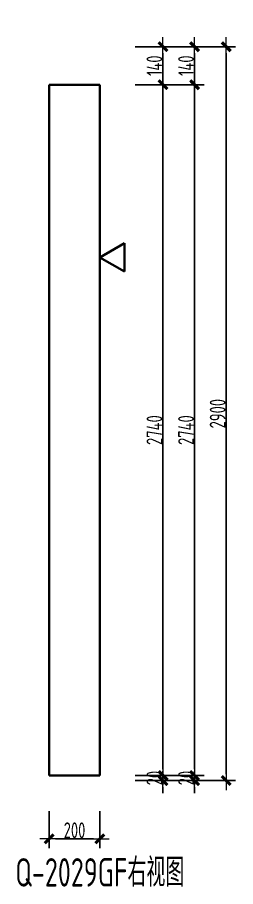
# Model space of a CAD drawing. Extents: x -85320 to 1679916, y -1321939 to 627.
# Drawn here: x 1285024 to 1288479, y -1170010 to -1156270 of the extents above; entities that cross this region are included whole.
import ezdxf
from ezdxf.enums import TextEntityAlignment as Align

# ---------------------------------------------------------------- set-up
doc = ezdxf.new("R2010")
doc.units = 0
doc.header["$LTSCALE"] = 1000
for name, color, linetype, lineweight in [('预制墙图名', 7, 'Continuous', 18), ('预制墙墙身水平筋', 130, 'Continuous', 18), ('预制墙墙身纵向受力筋', 1, 'Continuous', 18), ('预制墙详图标注', 3, 'Continuous', 18), ('预制墙详图轮廓', 3, 'Continuous', 35)]:
    doc.layers.add(name, color=color, linetype=linetype, lineweight=lineweight)
doc.styles.add('样式 1', font='yjkeng.shx', dxfattribs={"width": 0.7, "bigfont": 'yjkchn.shx'})
doc.styles.add('样式 2', font='yjkeng.shx', dxfattribs={"width": 0.7, "bigfont": 'yjkchn.shx'})
doc.dimstyles.new('盈建科结构', dxfattribs={"dimscale": 100, "dimtxt": 2.5, "dimasz": 1, "dimexe": 1.5, "dimexo": 0.625, "dimgap": 0.1, "dimtad": 1, "dimdec": 0, "dimrnd": 1, "dimzin": 0, "dimdsep": 46, "dimtxsty": '样式 1', "dimblk": '_yjkbk', "dimblk1": 'ARCHTICK', "dimblk2": 'ARCHTICK', "dimcen": 0.09, "dimadec": 0, "dimazin": 0, "dimtfac": 1, "dimtdec": 4, "dimtix": 1, "dimtmove": 2, "dimatfit": 3, "dimfxl": 1, "dimtolj": 1, "dimtzin": 0, "dimarcsym": 0})

# ---------------------------------------------------------------- blocks, each defined once
blk = doc.blocks.new('_yjkbk')
blk.add_line((-1, 0), (1.5, 0))
blk.add_lwpolyline([(-0.7, -0.7, 0.5, 0.5, 0), (0.7, 0.7, 0.5, 0.5, 0)], format="xyseb")
blk = doc.blocks.new('*D4733')
at = {"layer": 'Defpoints', "color": 0, "transparency": 16777216}
for p in [(1285529, -1168754), (1286329, -1168754), (1285529, -1169254)]:
    blk.add_point(p, dxfattribs=at)
at = {"layer": '预制墙详图标注', "color": 0, "lineweight": -2, "transparency": 16777216}
for p, q in [((1285529, -1168817), (1285529, -1169404)), ((1286329, -1168817), (1286329, -1169404)), ((1286229, -1169254), (1285629, -1169254))]:
    blk.add_line(p, q, dxfattribs=at)
at = {"layer": '预制墙详图标注', "color": 0, "lineweight": -2, "transparency": 16777216, "xscale": 100, "yscale": 100, "zscale": 100, "rotation": 180}
blk.add_blockref('_yjkbk', (1285529, -1169254), dxfattribs=at)
at = {"layer": '预制墙详图标注', "color": 0, "lineweight": -2, "transparency": 16777216, "xscale": 100, "yscale": 100, "zscale": 100}
blk.add_blockref('_yjkbk', (1286329, -1169254), dxfattribs=at)
at = {"layer": '预制墙详图标注', "color": 0, "transparency": 16777216, "insert": (1285929, -1169244), "char_height": 250, "attachment_point": 8, "style": '样式 1'}
blk.add_mtext('\\A1;200', dxfattribs=at)
blk = doc.blocks.new('_ArchTick')
at = {"color": 0, "linetype": 'ByBlock', "const_width": 0.4}
blk.add_lwpolyline([(-0.5, -0.5), (0.5, 0.5)], dxfattribs=at)
blk = doc.blocks.new('*D4734')
at = {"layer": 'Defpoints', "color": 0, "transparency": 16777216}
for p in [(1286829, -1168254), (1287329, -1168254), (1286829, -1168334)]:
    blk.add_point(p, dxfattribs=at)
at = {"layer": '预制墙详图标注', "color": 0, "lineweight": -2, "transparency": 16777216}
for p, q in [((1287329, -1168154), (1287329, -1168054)), ((1286891, -1168254), (1287479, -1168254)), ((1287329, -1168334), (1287329, -1168254)), ((1286891, -1168334), (1287479, -1168334)), ((1287329, -1168434), (1287329, -1168534))]:
    blk.add_line(p, q, dxfattribs=at)
at = {"layer": '预制墙详图标注', "color": 0, "lineweight": -2, "transparency": 16777216, "xscale": 100, "yscale": 100, "zscale": 100}
for p, rotation in [((1287329, -1168254), 270), ((1287329, -1168334), 90)]:
    blk.add_blockref('_yjkbk', p, dxfattribs=dict(at, rotation=rotation))
at = {"layer": '预制墙详图标注', "color": 0, "transparency": 16777216, "insert": (1287319, -1168294), "char_height": 250, "attachment_point": 8, "rotation": 90, "style": '样式 1'}
blk.add_mtext('\\A1;20', dxfattribs=at)
blk = doc.blocks.new('*D4735')
at = {"layer": 'Defpoints', "color": 0, "transparency": 16777216}
for p in [(1287329, -1168254), (1287829, -1168254), (1287329, -1168334)]:
    blk.add_point(p, dxfattribs=at)
at = {"layer": '预制墙详图标注', "color": 0, "lineweight": -2, "transparency": 16777216}
for p, q in [((1287829, -1168154), (1287829, -1168054)), ((1287391, -1168254), (1287979, -1168254)), ((1287829, -1168334), (1287829, -1168254)), ((1287391, -1168334), (1287979, -1168334)), ((1287829, -1168434), (1287829, -1168534))]:
    blk.add_line(p, q, dxfattribs=at)
at = {"layer": '预制墙详图标注', "color": 0, "lineweight": -2, "transparency": 16777216, "xscale": 100, "yscale": 100, "zscale": 100}
for p, rotation in [((1287829, -1168254), 270), ((1287829, -1168334), 90)]:
    blk.add_blockref('_yjkbk', p, dxfattribs=dict(at, rotation=rotation))
at = {"layer": '预制墙详图标注', "color": 0, "transparency": 16777216, "insert": (1287819, -1168294), "char_height": 250, "attachment_point": 8, "rotation": 90, "style": '样式 1'}
blk.add_mtext('\\A1;20', dxfattribs=at)
blk = doc.blocks.new('*D4736')
at = {"layer": 'Defpoints', "color": 0, "transparency": 16777216}
for p in [(1287829, -1156734), (1288329, -1156734), (1287829, -1168334)]:
    blk.add_point(p, dxfattribs=at)
at = {"layer": '预制墙详图标注', "color": 0, "lineweight": -2, "transparency": 16777216}
for p, q in [((1287891, -1156734), (1288479, -1156734)), ((1288329, -1168234), (1288329, -1156834)), ((1287891, -1168334), (1288479, -1168334))]:
    blk.add_line(p, q, dxfattribs=at)
at = {"layer": '预制墙详图标注', "color": 0, "lineweight": -2, "transparency": 16777216, "xscale": 100, "yscale": 100, "zscale": 100}
for p, rotation in [((1288329, -1156734), 90), ((1288329, -1168334), 270)]:
    blk.add_blockref('_yjkbk', p, dxfattribs=dict(at, rotation=rotation))
at = {"layer": '预制墙详图标注', "color": 0, "transparency": 16777216, "insert": (1288319, -1162534), "char_height": 250, "attachment_point": 8, "rotation": 90, "style": '样式 1'}
blk.add_mtext('\\A1;2900', dxfattribs=at)
blk = doc.blocks.new('*D4761')
at = {"layer": 'Defpoints', "color": 0, "transparency": 16777216}
for p in [(1286829, -1157334), (1287329, -1157334), (1286829, -1168254)]:
    blk.add_point(p, dxfattribs=at)
at = {"layer": '预制墙详图标注', "color": 0, "lineweight": -2, "transparency": 16777216}
for p, q in [((1286891, -1157334), (1287479, -1157334)), ((1287329, -1168154), (1287329, -1157434)), ((1286891, -1168254), (1287479, -1168254))]:
    blk.add_line(p, q, dxfattribs=at)
at = {"layer": '预制墙详图标注', "color": 0, "lineweight": -2, "transparency": 16777216, "xscale": 100, "yscale": 100, "zscale": 100}
for p, rotation in [((1287329, -1157334), 90), ((1287329, -1168254), 270)]:
    blk.add_blockref('_yjkbk', p, dxfattribs=dict(at, rotation=rotation))
at = {"layer": '预制墙详图标注', "color": 0, "transparency": 16777216, "insert": (1287319, -1162794), "char_height": 250, "attachment_point": 8, "rotation": 90, "style": '样式 1'}
blk.add_mtext('\\A1;2740', dxfattribs=at)
blk = doc.blocks.new('*D4762')
at = {"layer": 'Defpoints', "color": 0, "transparency": 16777216}
for p in [(1286829, -1156734), (1287329, -1156734), (1286829, -1157334)]:
    blk.add_point(p, dxfattribs=at)
at = {"layer": '预制墙详图标注', "color": 0, "lineweight": -2, "transparency": 16777216}
for p, q in [((1286891, -1156734), (1287479, -1156734)), ((1287329, -1157234), (1287329, -1156834)), ((1286891, -1157334), (1287479, -1157334))]:
    blk.add_line(p, q, dxfattribs=at)
at = {"layer": '预制墙详图标注', "color": 0, "lineweight": -2, "transparency": 16777216, "xscale": 100, "yscale": 100, "zscale": 100}
for p, rotation in [((1287329, -1156734), 90), ((1287329, -1157334), 270)]:
    blk.add_blockref('_yjkbk', p, dxfattribs=dict(at, rotation=rotation))
at = {"layer": '预制墙详图标注', "color": 0, "transparency": 16777216, "insert": (1287319, -1157034), "char_height": 250, "attachment_point": 8, "rotation": 90, "style": '样式 1'}
blk.add_mtext('\\A1;140', dxfattribs=at)
blk = doc.blocks.new('*D4763')
at = {"layer": 'Defpoints', "color": 0, "transparency": 16777216}
for p in [(1287329, -1157334), (1287829, -1157334), (1287329, -1168254)]:
    blk.add_point(p, dxfattribs=at)
at = {"layer": '预制墙详图标注', "color": 0, "lineweight": -2, "transparency": 16777216}
for p, q in [((1287391, -1157334), (1287979, -1157334)), ((1287829, -1168154), (1287829, -1157434)), ((1287391, -1168254), (1287979, -1168254))]:
    blk.add_line(p, q, dxfattribs=at)
at = {"layer": '预制墙详图标注', "color": 0, "lineweight": -2, "transparency": 16777216, "xscale": 100, "yscale": 100, "zscale": 100}
for p, rotation in [((1287829, -1157334), 90), ((1287829, -1168254), 270)]:
    blk.add_blockref('_yjkbk', p, dxfattribs=dict(at, rotation=rotation))
at = {"layer": '预制墙详图标注', "color": 0, "transparency": 16777216, "insert": (1287819, -1162794), "char_height": 250, "attachment_point": 8, "rotation": 90, "style": '样式 1'}
blk.add_mtext('\\A1;2740', dxfattribs=at)
blk = doc.blocks.new('*D4764')
at = {"layer": 'Defpoints', "color": 0, "transparency": 16777216}
for p in [(1287329, -1156734), (1287829, -1156734), (1287329, -1157334)]:
    blk.add_point(p, dxfattribs=at)
at = {"layer": '预制墙详图标注', "color": 0, "lineweight": -2, "transparency": 16777216}
for p, q in [((1287391, -1156734), (1287979, -1156734)), ((1287829, -1157234), (1287829, -1156834)), ((1287391, -1157334), (1287979, -1157334))]:
    blk.add_line(p, q, dxfattribs=at)
at = {"layer": '预制墙详图标注', "color": 0, "lineweight": -2, "transparency": 16777216, "xscale": 100, "yscale": 100, "zscale": 100}
for p, rotation in [((1287829, -1156734), 90), ((1287829, -1157334), 270)]:
    blk.add_blockref('_yjkbk', p, dxfattribs=dict(at, rotation=rotation))
at = {"layer": '预制墙详图标注', "color": 0, "transparency": 16777216, "insert": (1287819, -1157034), "char_height": 250, "attachment_point": 8, "rotation": 90, "style": '样式 1'}
blk.add_mtext('\\A1;140', dxfattribs=at)

msp = doc.modelspace()

# ---------------------------------------------------------------- linework, layer by layer
at = {"layer": '预制墙墙身水平筋', "lineweight": 18, "const_width": 0.18}
for points in [[(1285890.451, -1157454.354), (1285640.734, -1157454.354), (1285640.734, -1157494.354), (1285890.451, -1157494.354), (1285890.451, -1157454.354), (1285640.734, -1157454.354), (1285640.734, -1157494.354), (1285890.451, -1157494.354)], [(1285967.018, -1157494.354), (1286216.734, -1157494.354), (1286216.734, -1157454.354), (1285967.018, -1157454.354), (1285967.018, -1157494.354), (1286216.734, -1157494.354), (1286216.734, -1157454.354), (1285967.018, -1157454.354)], [(1285890.451, -1158274.354), (1285640.734, -1158274.354), (1285640.734, -1158314.354), (1285890.451, -1158314.354), (1285890.451, -1158274.354), (1285640.734, -1158274.354), (1285640.734, -1158314.354), (1285890.451, -1158314.354)], [(1285967.018, -1158314.354), (1286216.734, -1158314.354), (1286216.734, -1158274.354), (1285967.018, -1158274.354), (1285967.018, -1158314.354), (1286216.734, -1158314.354), (1286216.734, -1158274.354), (1285967.018, -1158274.354)], [(1285890.451, -1159074.354), (1285640.734, -1159074.354), (1285640.734, -1159114.354), (1285890.451, -1159114.354), (1285890.451, -1159074.354), (1285640.734, -1159074.354), (1285640.734, -1159114.354), (1285890.451, -1159114.354)], [(1285967.018, -1159114.354), (1286216.734, -1159114.354), (1286216.734, -1159074.354), (1285967.018, -1159074.354), (1285967.018, -1159114.354), (1286216.734, -1159114.354), (1286216.734, -1159074.354), (1285967.018, -1159074.354)], [(1285890.451, -1159874.354), (1285640.734, -1159874.354), (1285640.734, -1159914.354), (1285890.451, -1159914.354), (1285890.451, -1159874.354), (1285640.734, -1159874.354), (1285640.734, -1159914.354), (1285890.451, -1159914.354)], [(1285967.018, -1159914.354), (1286216.734, -1159914.354), (1286216.734, -1159874.354), (1285967.018, -1159874.354), (1285967.018, -1159914.354), (1286216.734, -1159914.354), (1286216.734, -1159874.354), (1285967.018, -1159874.354)], [(1285890.451, -1160674.354), (1285640.734, -1160674.354), (1285640.734, -1160714.354), (1285890.451, -1160714.354), (1285890.451, -1160674.354), (1285640.734, -1160674.354), (1285640.734, -1160714.354), (1285890.451, -1160714.354)], [(1285967.018, -1160714.354), (1286216.734, -1160714.354), (1286216.734, -1160674.354), (1285967.018, -1160674.354), (1285967.018, -1160714.354), (1286216.734, -1160714.354), (1286216.734, -1160674.354), (1285967.018, -1160674.354)], [(1285890.451, -1161474.354), (1285640.734, -1161474.354), (1285640.734, -1161514.354), (1285890.451, -1161514.354), (1285890.451, -1161474.354), (1285640.734, -1161474.354), (1285640.734, -1161514.354), (1285890.451, -1161514.354)], [(1285967.018, -1161514.354), (1286216.734, -1161514.354), (1286216.734, -1161474.354), (1285967.018, -1161474.354), (1285967.018, -1161514.354), (1286216.734, -1161514.354), (1286216.734, -1161474.354), (1285967.018, -1161474.354)], [(1285890.451, -1162274.354), (1285640.734, -1162274.354), (1285640.734, -1162314.354), (1285890.451, -1162314.354), (1285890.451, -1162274.354), (1285640.734, -1162274.354), (1285640.734, -1162314.354), (1285890.451, -1162314.354)], [(1285967.018, -1162314.354), (1286216.734, -1162314.354), (1286216.734, -1162274.354), (1285967.018, -1162274.354), (1285967.018, -1162314.354), (1286216.734, -1162314.354), (1286216.734, -1162274.354), (1285967.018, -1162274.354)], [(1285890.451, -1163074.354), (1285640.734, -1163074.354), (1285640.734, -1163114.354), (1285890.451, -1163114.354), (1285890.451, -1163074.354), (1285640.734, -1163074.354), (1285640.734, -1163114.354), (1285890.451, -1163114.354)], [(1285967.018, -1163114.354), (1286216.734, -1163114.354), (1286216.734, -1163074.354), (1285967.018, -1163074.354), (1285967.018, -1163114.354), (1286216.734, -1163114.354), (1286216.734, -1163074.354), (1285967.018, -1163074.354)], [(1285890.451, -1163874.354), (1285640.734, -1163874.354), (1285640.734, -1163914.354), (1285890.451, -1163914.354), (1285890.451, -1163874.354), (1285640.734, -1163874.354), (1285640.734, -1163914.354), (1285890.451, -1163914.354)], [(1285967.018, -1163914.354), (1286216.734, -1163914.354), (1286216.734, -1163874.354), (1285967.018, -1163874.354), (1285967.018, -1163914.354), (1286216.734, -1163914.354), (1286216.734, -1163874.354), (1285967.018, -1163874.354)], [(1285890.451, -1164674.354), (1285640.734, -1164674.354), (1285640.734, -1164714.354), (1285890.451, -1164714.354), (1285890.451, -1164674.354), (1285640.734, -1164674.354), (1285640.734, -1164714.354), (1285890.451, -1164714.354)], [(1285967.018, -1164714.354), (1286216.734, -1164714.354), (1286216.734, -1164674.354), (1285967.018, -1164674.354), (1285967.018, -1164714.354), (1286216.734, -1164714.354), (1286216.734, -1164674.354), (1285967.018, -1164674.354)], [(1285890.451, -1165474.354), (1285640.734, -1165474.354), (1285640.734, -1165514.354), (1285890.451, -1165514.354), (1285890.451, -1165474.354), (1285640.734, -1165474.354), (1285640.734, -1165514.354), (1285890.451, -1165514.354)], [(1285967.018, -1165514.354), (1286216.734, -1165514.354), (1286216.734, -1165474.354), (1285967.018, -1165474.354), (1285967.018, -1165514.354), (1286216.734, -1165514.354), (1286216.734, -1165474.354), (1285967.018, -1165474.354)], [(1285890.451, -1166274.354), (1285640.734, -1166274.354), (1285640.734, -1166314.354), (1285890.451, -1166314.354), (1285890.451, -1166274.354), (1285640.734, -1166274.354), (1285640.734, -1166314.354), (1285890.451, -1166314.354)], [(1285967.018, -1166314.354), (1286216.734, -1166314.354), (1286216.734, -1166274.354), (1285967.018, -1166274.354), (1285967.018, -1166314.354), (1286216.734, -1166314.354), (1286216.734, -1166274.354), (1285967.018, -1166274.354)], [(1285890.451, -1166674.354), (1285640.734, -1166674.354), (1285640.734, -1166714.354), (1285890.451, -1166714.354), (1285890.451, -1166674.354), (1285640.734, -1166674.354), (1285640.734, -1166714.354), (1285890.451, -1166714.354)], [(1285967.018, -1166714.354), (1286216.734, -1166714.354), (1286216.734, -1166674.354), (1285967.018, -1166674.354), (1285967.018, -1166714.354), (1286216.734, -1166714.354), (1286216.734, -1166674.354), (1285967.018, -1166674.354)], [(1285890.451, -1167074.354), (1285640.734, -1167074.354), (1285640.734, -1167114.354), (1285890.451, -1167114.354), (1285890.451, -1167074.354), (1285640.734, -1167074.354), (1285640.734, -1167114.354), (1285890.451, -1167114.354)], [(1285967.018, -1167114.354), (1286216.734, -1167114.354), (1286216.734, -1167074.354), (1285967.018, -1167074.354), (1285967.018, -1167114.354), (1286216.734, -1167114.354), (1286216.734, -1167074.354), (1285967.018, -1167074.354)], [(1285890.451, -1167474.354), (1285640.734, -1167474.354), (1285640.734, -1167514.354), (1285890.451, -1167514.354), (1285890.451, -1167474.354), (1285640.734, -1167474.354), (1285640.734, -1167514.354), (1285890.451, -1167514.354)], [(1285967.018, -1167514.354), (1286216.734, -1167514.354), (1286216.734, -1167474.354), (1285967.018, -1167474.354), (1285967.018, -1167514.354), (1286216.734, -1167514.354), (1286216.734, -1167474.354), (1285967.018, -1167474.354)], [(1285854.451, -1167914.354), (1285604.734, -1167914.354), (1285604.734, -1167954.354), (1285854.451, -1167954.354), (1285854.451, -1167914.354), (1285604.734, -1167914.354), (1285604.734, -1167954.354), (1285854.451, -1167954.354)], [(1286003.018, -1167954.354), (1286252.734, -1167954.354), (1286252.734, -1167914.354), (1286003.018, -1167914.354), (1286003.018, -1167954.354), (1286252.734, -1167954.354), (1286252.734, -1167914.354), (1286003.018, -1167914.354)]]:
    msp.add_lwpolyline(points, close=True, dxfattribs=at)
at = {"layer": '预制墙墙身纵向受力筋', "lineweight": 18, "const_width": 0.18}
for points in [[(1285716.734, -1157334.354), (1285716.734, -1156270.354), (1285652.734, -1156270.354), (1285652.734, -1157334.354)], [(1286204.734, -1157334.354), (1286204.734, -1156270.354), (1286140.734, -1156270.354), (1286140.734, -1157334.354)]]:
    msp.add_lwpolyline(points, close=True, dxfattribs=at)
at = {"layer": '预制墙详图标注', "lineweight": 35}
for p, q in [((1286328.734, -1160064.354), (1286718.446, -1159839.354)), ((1286718.446, -1159839.354), (1286718.446, -1160289.354)), ((1286328.734, -1160064.354), (1286718.446, -1160289.354))]:
    msp.add_line(p, q, dxfattribs=at)
at = {"layer": '预制墙详图轮廓', "lineweight": 35}
for p, q in [((1286328.734, -1157334.354), (1285528.734, -1157334.354)), ((1285528.734, -1168254.354), (1285528.734, -1157334.354)), ((1286328.734, -1168254.354), (1286328.734, -1157334.354)), ((1286328.734, -1168254.354), (1285528.734, -1168254.354))]:
    msp.add_line(p, q, dxfattribs=at)

# ---------------------------------------------------------------- texts
at = {"layer": '预制墙图名', "linetype": 'Continuous', "style": '样式 2', "width": 0.7}
msp.add_text('Q-2029GF右视图', height=450, dxfattribs=at).set_placement((1286328.734, -1170144.24), align=Align.BOTTOM_CENTER)

# ---------------------------------------------------------------- dimensions: what is measured, and where the dimension line sits
at = {"layer": '预制墙详图标注'}
for p1, p2, text, picture, middle in [((1286828.734, -1157334.354), (1286828.734, -1156734.354), '140', '*D4762', (1287193.734, -1157034.354)), ((1287328.734, -1157334.354), (1287328.734, -1156734.354), '140', '*D4764', (1287693.734, -1157034.354)), ((1286828.734, -1168254.354), (1286828.734, -1157334.354), '2740', '*D4761', (1287193.734, -1162794.354)), ((1287328.734, -1168254.354), (1287328.734, -1157334.354), '2740', '*D4763', (1287693.734, -1162794.354))]:
    dim = msp.add_aligned_dim(p1=p1, p2=p2, distance=-500, text=text, dimstyle='盈建科结构', override={"dimscale": 100, "dimtxt": 2.5, "dimasz": 1, "dimexe": 1.5, "dimexo": 0.625, "dimgap": 0.1, "dimtad": 1, "dimlfac": 0.25, "dimrnd": 5, "dimdle": 0, "dimtix": 1, "dimfxlon": 0}, dxfattribs=at)
    dim.commit()
    dim.dimension.update_dxf_attribs({"geometry": picture, "text_midpoint": middle})
for p1, p2, distance, picture, middle in [((1287828.734, -1168334.354), (1287828.734, -1156734.354), -500, '*D4736', (1288193.734, -1162534.354)), ((1286828.734, -1168334.354), (1286828.734, -1168254.354), -500, '*D4734', (1287193.734, -1168294.354)), ((1287328.734, -1168334.354), (1287328.734, -1168254.354), -500, '*D4735', (1287693.734, -1168294.354)), ((1286328.734, -1168754.354), (1285528.734, -1168754.354), 500, '*D4733', (1285928.734, -1169119.354))]:
    dim = msp.add_aligned_dim(p1=p1, p2=p2, distance=distance, dimstyle='盈建科结构', override={"dimscale": 100, "dimtxt": 2.5, "dimasz": 1, "dimexe": 1.5, "dimexo": 0.625, "dimgap": 0.1, "dimtad": 1, "dimlfac": 0.25, "dimrnd": 5, "dimdle": 0, "dimtix": 1, "dimfxlon": 0}, dxfattribs=at)
    dim.commit()
    dim.dimension.update_dxf_attribs({"geometry": picture, "text_midpoint": middle})

doc.saveas('drawing.dxf')
